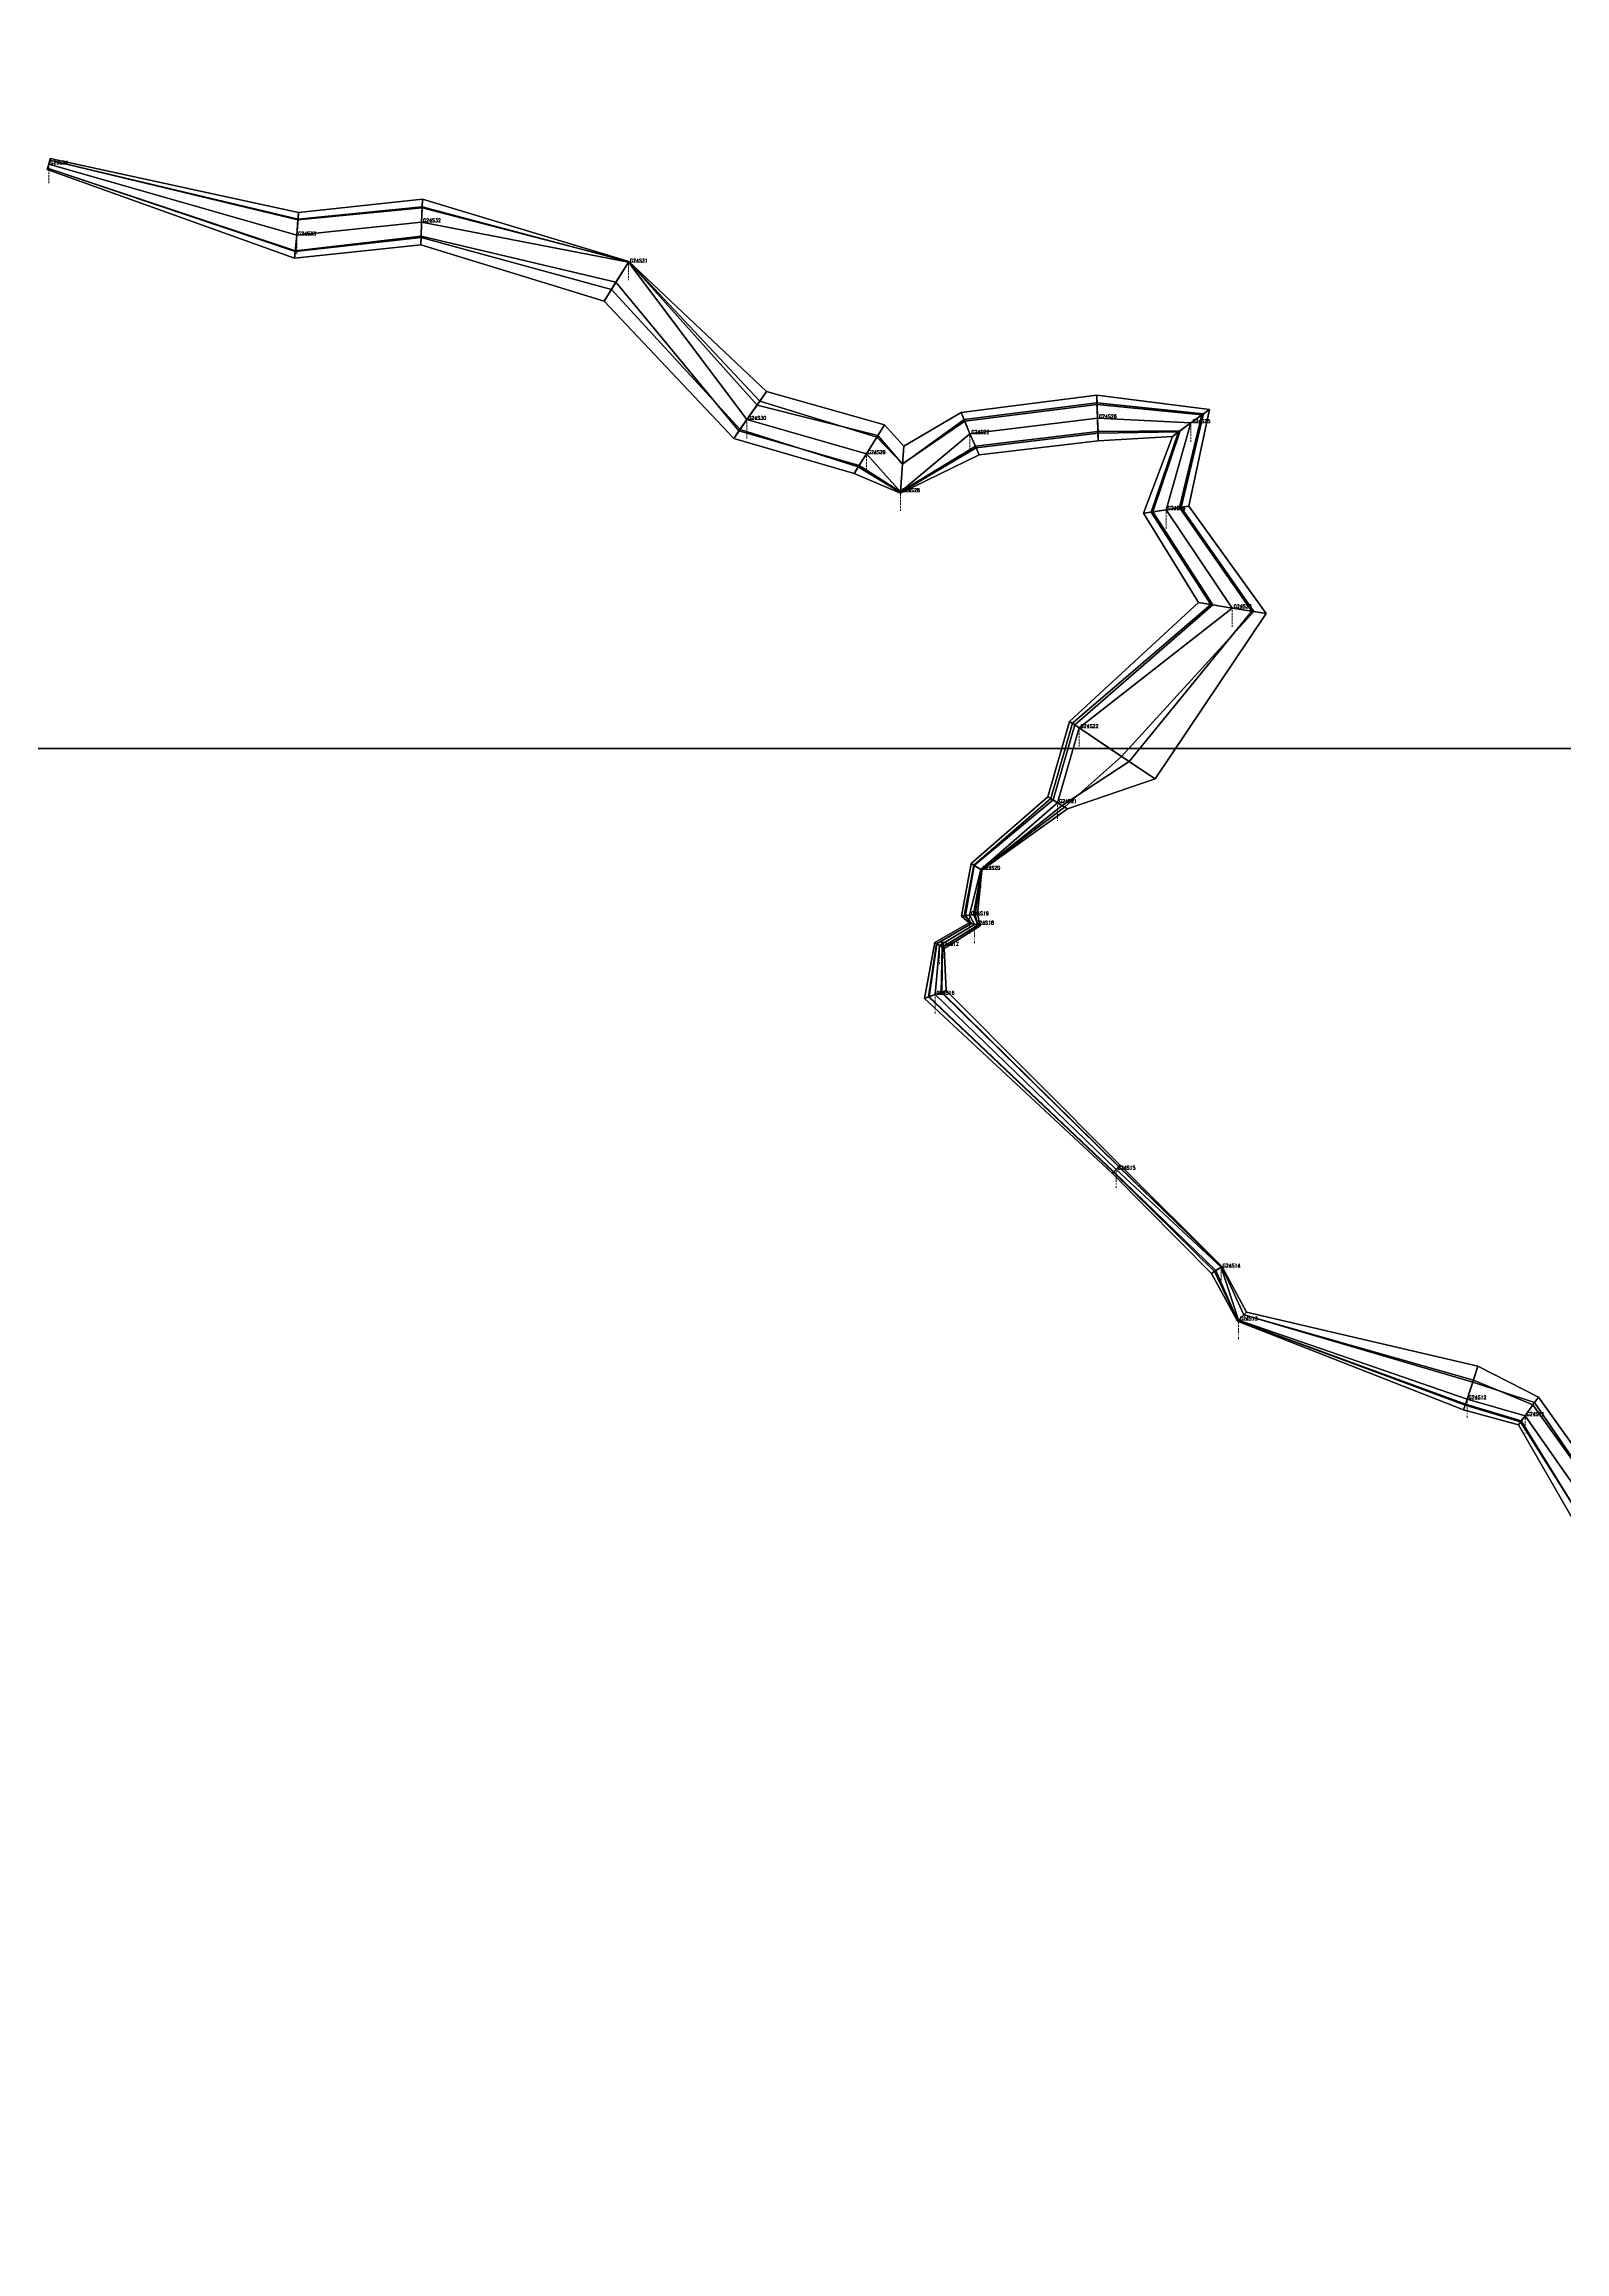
# Model space of a CAD drawing. Extents: x 34233638 to 35010029, y 7400000 to 8016345.
# Drawn here: x 34662695 to 34675981, y 7536872 to 7556151 of the extents above; entities that cross this region are included whole.
import ezdxf

# ---------------------------------------------------------------- set-up
doc = ezdxf.new("R2010")
doc.units = 0
doc.header["$LTSCALE"] = 6
doc.header["$MEASUREMENT"] = 0
doc.layers.get('0').update_dxf_attribs({"linetype": 'CONTINUOUS'})
for name, color, linetype in [('T-3DF1', 245, 'CONTINUOUS'), ('T-3DF2', 243, 'CONTINUOUS'), ('T-3DF3', 241, 'CONTINUOUS'), ('T-3DF4', 243, 'CONTINUOUS'), ('T-3DF5', 245, 'CONTINUOUS'), ('T-3DF6', 247, 'CONTINUOUS'), ('T-3DF7', 249, 'CONTINUOUS'), ('T-3DF8', 247, 'CONTINUOUS'), ('V-FIL', 41, 'CONTINUOUS'), ('V-PROFIL-C', 65, 'CONTINUOUS'), ('V-PROFIL-P', 65, 'CONTINUOUS'), ('V-STATION', 7, 'CONTINUOUS'), ('V-STATION-C1', 7, 'CONTINUOUS'), ('V-STATION-C2', 7, 'CONTINUOUS'), ('X-BOITE-PL', 248, 'CONTINUOUS'), ('X-CONTOUR', 7, 'CONTINUOUS'), ('X-CUBE', 188, 'CONTINUOUS')]:
    doc.layers.add(name, color=color, linetype=linetype)
doc.styles.add('SIMPLEX', font='simplex')

# ---------------------------------------------------------------- blocks, each defined once
blk = doc.blocks.new('CUBEX')
at = {"layer": 'X-CUBE'}
for points in [[(0, 0, 50000), (50000, 0, 50000), (50000, 50000, 50000), (0, 50000, 50000)], [(0, 0, 0), (50000, 0, 0), (50000, 50000, 0), (0, 50000, 0)]]:
    blk.add_polyline3d(points, close=True, dxfattribs=at)
for points in [[(0, 50000, 0), (0, 50000, 50000), (50000, 50000, 50000), (50000, 50000, 0)], [(0, 0, 0), (0, 0, 50000), (50000, 0, 50000), (50000, 0, 0)]]:
    blk.add_polyline3d(points, dxfattribs=at)
blk = doc.blocks.new('CUBE1')
at = {"layer": 'X-CUBE'}
for p in [(150000, 150000, -50000), (150000, 150000, -100000), (150000, 100000, -50000), (150000, 100000, -100000)]:
    blk.add_blockref('CUBEX', p, dxfattribs=at)
blk = doc.blocks.new('BOITE1')
at = {"layer": 'X-BOITE-PL'}
blk.add_polyline3d([(0, 150000, -100000), (500000, 150000, -100000)], dxfattribs=at)

msp = doc.modelspace()

# ---------------------------------------------------------------- linework, layer by layer
at = {"layer": 'T-3DF1'}
for points in [[(34664884, 7554283, -51188), (34664890, 7554346, -50921), (34662726, 7555069, -51430), (34662722, 7555055, -51465)], [(34665986, 7554397, -51092), (34665989, 7554473, -50660), (34664890, 7554346, -50921), (34664884, 7554283, -51188)], [(34667588, 7553906, -50866), (34667691, 7554072, -50863), (34665989, 7554473, -50660), (34665986, 7554397, -51092)], [(34668720, 7552708, -50926), (34668765, 7552773, -50441), (34667691, 7554072, -50863), (34667588, 7553906, -50866)], [(34669773, 7552403, -50754), (34669816, 7552472, -49913), (34668765, 7552773, -50441), (34668720, 7552708, -50926)], [(34672553, 7552726, -50659), (34672619, 7552774, -49817), (34671902, 7552768, -49760), (34671905, 7552686, -50602)], [(34672300, 7552054, -51027), (34672381, 7552067, -50185), (34672619, 7552774, -49817), (34672553, 7552726, -50659)], [(34670863, 7552565, -50363), (34670831, 7552641, -49522), (34670178, 7552241, -49944), (34670177, 7552231, -50699)], [(34671905, 7552686, -50602), (34671902, 7552768, -49760), (34670831, 7552641, -49522), (34670863, 7552565, -50363)], [(34670177, 7552231, -50699), (34670178, 7552241, -49944), (34669816, 7552472, -49913), (34669773, 7552403, -50754)], [(34672780, 7551274, -50769), (34672907, 7551254, -49885), (34672381, 7552067, -50185), (34672300, 7552054, -51027)], [(34671655, 7550237, -50887), (34671699, 7550208, -49989), (34672907, 7551254, -49885), (34672780, 7551274, -50769)], [(34671465, 7549579, -50598), (34671510, 7549551, -49700), (34671699, 7550208, -49989), (34671655, 7550237, -50887)], [(34670794, 7548995, -50344), (34670821, 7548979, -50210), (34671510, 7549551, -49700), (34671465, 7549579, -50598)], [(34670711, 7548537, -50620), (34670745, 7548541, -49586), (34670821, 7548979, -50210), (34670794, 7548995, -50344)], [(34670777, 7548477, -50850), (34670796, 7548472, -49976), (34670745, 7548541, -49586), (34670711, 7548537, -50620)], [(34670476, 7548306, -50953), (34670495, 7548294, -50179), (34670796, 7548472, -49976), (34670777, 7548477, -50850)], [(34670387, 7547818, -50923), (34670428, 7547833, -50125), (34670495, 7548294, -50179), (34670476, 7548306, -50953)], [(34672028, 7546289, -51000), (34672041, 7546303, -50125), (34670428, 7547833, -50125), (34670387, 7547818, -50923)], [(34672894, 7545417, -50846), (34672933, 7545441, -50840), (34672041, 7546303, -50125), (34672028, 7546289, -51000)], [(34673122, 7545000, -50872), (34673125, 7545003, -50842), (34672933, 7545441, -50840), (34672894, 7545417, -50846)], [(34675097, 7544224, -50612), (34675114, 7544274, -49713), (34673125, 7545003, -50842), (34673122, 7545000, -50872)], [(34675575, 7544093, -50230), (34675601, 7544129, -49432), (34675114, 7544274, -49713), (34675097, 7544224, -50612)], [(34676172, 7543059, -50421), (34676230, 7543107, -49988), (34675601, 7544129, -49432), (34675575, 7544093, -50230)]]:
    msp.add_3dface(points, dxfattribs=at)
at = {"layer": 'T-3DF2'}
for points in [[(34664890, 7554346, -50921), (34664902, 7554482, -50788), (34662736, 7555103, -51415), (34662726, 7555069, -51430)], [(34665989, 7554473, -50660), (34665993, 7554597, -50392), (34664902, 7554482, -50788), (34664890, 7554346, -50921)], [(34667691, 7554072, -50863), (34667800, 7554246, -50856), (34665993, 7554597, -50392), (34665989, 7554473, -50660)], [(34668765, 7552773, -50441), (34668835, 7552872, -50126), (34667800, 7554246, -50856), (34667691, 7554072, -50863)], [(34669816, 7552472, -49913), (34669879, 7552573, -49254), (34668835, 7552872, -50126), (34668765, 7552773, -50441)], [(34671902, 7552768, -49760), (34671898, 7552886, -49102), (34670784, 7552749, -48863), (34670831, 7552641, -49522)], [(34672619, 7552774, -49817), (34672715, 7552843, -49159), (34671898, 7552886, -49102), (34671902, 7552768, -49760)], [(34672381, 7552067, -50185), (34672498, 7552085, -49527), (34672715, 7552843, -49159), (34672619, 7552774, -49817)], [(34670831, 7552641, -49522), (34670784, 7552749, -48863), (34670178, 7552241, -49199), (34670178, 7552241, -49944)], [(34670178, 7552241, -49944), (34670178, 7552241, -49199), (34669879, 7552573, -49254), (34669816, 7552472, -49913)], [(34672907, 7551254, -49885), (34673076, 7551227, -49269), (34672498, 7552085, -49527), (34672381, 7552067, -50185)], [(34671699, 7550208, -49989), (34671738, 7550181, -49187), (34673076, 7551227, -49269), (34672907, 7551254, -49885)], [(34671510, 7549551, -49700), (34671550, 7549526, -48898), (34671738, 7550181, -49187), (34671699, 7550208, -49989)], [(34670821, 7548979, -50210), (34670880, 7548944, -50144), (34671550, 7549526, -48898), (34671510, 7549551, -49700)], [(34670745, 7548541, -49586), (34670780, 7548546, -48620), (34670880, 7548944, -50144), (34670821, 7548979, -50210)], [(34670796, 7548472, -49976), (34670825, 7548464, -49150), (34670780, 7548546, -48620), (34670745, 7548541, -49586)], [(34670495, 7548294, -50179), (34670518, 7548280, -49453), (34670825, 7548464, -49150), (34670796, 7548472, -49976)], [(34670428, 7547833, -50125), (34670481, 7547852, -49423), (34670518, 7548280, -49453), (34670495, 7548294, -50179)], [(34672041, 7546303, -50125), (34672062, 7546325, -49300), (34670481, 7547852, -49423), (34670428, 7547833, -50125)], [(34672933, 7545441, -50840), (34672979, 7545470, -50836), (34672062, 7546325, -49300), (34672041, 7546303, -50125)], [(34673125, 7545003, -50842), (34673129, 7545008, -50822), (34672979, 7545470, -50836), (34672933, 7545441, -50840)], [(34675114, 7544274, -49713), (34675128, 7544319, -48912), (34673129, 7545008, -50822), (34673125, 7545003, -50842)], [(34675601, 7544129, -49432), (34675634, 7544174, -48730), (34675128, 7544319, -48912), (34675114, 7544274, -49713)], [(34676230, 7543107, -49988), (34676325, 7543187, -49721), (34675634, 7544174, -48730), (34675601, 7544129, -49432)]]:
    msp.add_3dface(points, dxfattribs=at)
at = {"layer": 'T-3DF3'}
for points in [[(34664902, 7554482, -50788), (34664913, 7554618, -50921), (34662745, 7555137, -51430), (34662736, 7555103, -51415)], [(34665993, 7554597, -50392), (34665998, 7554721, -50660), (34664913, 7554618, -50921), (34664902, 7554482, -50788)], [(34667800, 7554246, -50856), (34667803, 7554252, -50859), (34665998, 7554721, -50660), (34665993, 7554597, -50392)], [(34668835, 7552872, -50126), (34668948, 7553033, -50413), (34667803, 7554252, -50859), (34667800, 7554246, -50856)], [(34669879, 7552573, -49254), (34669970, 7552718, -49871), (34668948, 7553033, -50413), (34668835, 7552872, -50126)], [(34671898, 7552886, -49102), (34671894, 7553004, -49760), (34670738, 7552858, -49522), (34670784, 7552749, -48863)], [(34672715, 7552843, -49159), (34672811, 7552913, -49817), (34671894, 7553004, -49760), (34671898, 7552886, -49102)], [(34670784, 7552749, -48863), (34670738, 7552858, -49522), (34670195, 7552486, -49782), (34670178, 7552241, -49199)], [(34672498, 7552085, -49527), (34672614, 7552104, -50185), (34672811, 7552913, -49817), (34672715, 7552843, -49159)], [(34670178, 7552241, -49199), (34670195, 7552486, -49782), (34669970, 7552718, -49871), (34669879, 7552573, -49254)], [(34673076, 7551227, -49269), (34673246, 7551200, -49885), (34672614, 7552104, -50185), (34672498, 7552085, -49527)], [(34671738, 7550181, -49187), (34672176, 7549886, -49755), (34673246, 7551200, -49885), (34673076, 7551227, -49269)], [(34671550, 7549526, -48898), (34671590, 7549501, -49700), (34672176, 7549886, -49755), (34671738, 7550181, -49187)], [(34670880, 7548944, -50144), (34670884, 7548941, -50239), (34671590, 7549501, -49700), (34671550, 7549526, -48898)], [(34670780, 7548546, -48620), (34670816, 7548550, -49586), (34670884, 7548941, -50239), (34670880, 7548944, -50144)], [(34670825, 7548464, -49150), (34670855, 7548456, -49976), (34670816, 7548550, -49586), (34670780, 7548546, -48620)], [(34670518, 7548280, -49453), (34670541, 7548265, -50179), (34670855, 7548456, -49976), (34670825, 7548464, -49150)], [(34670481, 7547852, -49423), (34670533, 7547871, -50125), (34670541, 7548265, -50179), (34670518, 7548280, -49453)], [(34672062, 7546325, -49300), (34672084, 7546347, -50125), (34670533, 7547871, -50125), (34670481, 7547852, -49423)], [(34672979, 7545470, -50836), (34672985, 7545474, -50839), (34672084, 7546347, -50125), (34672062, 7546325, -49300)], [(34673129, 7545008, -50822), (34673177, 7545055, -50837), (34672985, 7545474, -50839), (34672979, 7545470, -50836)], [(34675128, 7544319, -48912), (34675182, 7544484, -49627), (34673177, 7545055, -50837), (34673129, 7545008, -50822)], [(34675634, 7544174, -48730), (34675703, 7544270, -49388), (34675182, 7544484, -49627), (34675128, 7544319, -48912)], [(34676325, 7543187, -49721), (34676420, 7543267, -49988), (34675703, 7544270, -49388), (34675634, 7544174, -48730)]]:
    msp.add_3dface(points, dxfattribs=at)
at = {"layer": 'T-3DF4'}
for points in [[(34664913, 7554618, -50921), (34664919, 7554681, -51188), (34662749, 7555151, -51465), (34662745, 7555137, -51430)], [(34665998, 7554721, -50660), (34666000, 7554797, -51092), (34664919, 7554681, -51188), (34664913, 7554618, -50921)], [(34667803, 7554252, -50859), (34667805, 7554254, -50866), (34666000, 7554797, -51092), (34665998, 7554721, -50660)], [(34668948, 7553033, -50413), (34669007, 7553118, -50926), (34667805, 7554254, -50866), (34667803, 7554252, -50859)], [(34669970, 7552718, -49871), (34670038, 7552827, -50754), (34669007, 7553118, -50926), (34668948, 7553033, -50413)], [(34671894, 7553004, -49760), (34671891, 7553086, -50602), (34670706, 7552934, -50363), (34670738, 7552858, -49522)], [(34672811, 7552913, -49817), (34672877, 7552961, -50659), (34671891, 7553086, -50602), (34671894, 7553004, -49760)], [(34670195, 7552486, -49782), (34670206, 7552640, -50699), (34670038, 7552827, -50754), (34669970, 7552718, -49871)], [(34670738, 7552858, -49522), (34670706, 7552934, -50363), (34670206, 7552640, -50699), (34670195, 7552486, -49782)], [(34672614, 7552104, -50185), (34672695, 7552117, -51027), (34672877, 7552961, -50659), (34672811, 7552913, -49817)], [(34673246, 7551200, -49885), (34673373, 7551180, -50769), (34672695, 7552117, -51027), (34672614, 7552104, -50185)], [(34672176, 7549886, -49755), (34672401, 7549734, -50887), (34673373, 7551180, -50769), (34673246, 7551200, -49885)], [(34671590, 7549501, -49700), (34671635, 7549473, -50598), (34672401, 7549734, -50887), (34672176, 7549886, -49755)], [(34670884, 7548941, -50239), (34670888, 7548939, -50344), (34671635, 7549473, -50598), (34671590, 7549501, -49700)], [(34670816, 7548550, -49586), (34670850, 7548554, -50620), (34670888, 7548939, -50344), (34670884, 7548941, -50239)], [(34670855, 7548456, -49976), (34670874, 7548451, -50850), (34670850, 7548554, -50620), (34670816, 7548550, -49586)], [(34670541, 7548265, -50179), (34670560, 7548253, -50953), (34670874, 7548451, -50850), (34670855, 7548456, -49976)], [(34670533, 7547871, -50125), (34670575, 7547886, -50923), (34670560, 7548253, -50953), (34670541, 7548265, -50179)], [(34672084, 7546347, -50125), (34672097, 7546361, -51000), (34670575, 7547886, -50923), (34670533, 7547871, -50125)], [(34672985, 7545474, -50839), (34672988, 7545475, -50846), (34672097, 7546361, -51000), (34672084, 7546347, -50125)], [(34673177, 7545055, -50837), (34673200, 7545078, -50872), (34672988, 7545475, -50846), (34672985, 7545474, -50839)], [(34675182, 7544484, -49627), (34675221, 7544605, -50612), (34673200, 7545078, -50872), (34673177, 7545055, -50837)], [(34675703, 7544270, -49388), (34675751, 7544336, -50230), (34675221, 7544605, -50612), (34675182, 7544484, -49627)], [(34676420, 7543267, -49988), (34676478, 7543316, -50421), (34675751, 7544336, -50230), (34675703, 7544270, -49388)]]:
    msp.add_3dface(points, dxfattribs=at)
at = {"layer": 'T-3DF5'}
for points in [[(34664919, 7554681, -51188), (34664914, 7554623, -51330), (34662745, 7555137, -51500), (34662749, 7555151, -51465)], [(34666000, 7554797, -51092), (34665998, 7554730, -51160), (34664914, 7554623, -51330), (34664919, 7554681, -51188)], [(34667805, 7554254, -50866), (34667803, 7554250, -51021), (34665998, 7554730, -51160), (34666000, 7554797, -51092)], [(34669007, 7553118, -50926), (34668924, 7552999, -50932), (34667803, 7554250, -51021), (34667805, 7554254, -50866)], [(34670038, 7552827, -50754), (34669980, 7552734, -50816), (34668924, 7552999, -50932), (34669007, 7553118, -50926)], [(34671891, 7553086, -50602), (34671893, 7553020, -50670), (34670732, 7552872, -50432), (34670706, 7552934, -50363)], [(34672877, 7552961, -50659), (34672823, 7552922, -50727), (34671893, 7553020, -50670), (34671891, 7553086, -50602)], [(34670206, 7552640, -50699), (34670195, 7552483, -50760), (34669980, 7552734, -50816), (34670038, 7552827, -50754)], [(34670706, 7552934, -50363), (34670732, 7552872, -50432), (34670195, 7552483, -50760), (34670206, 7552640, -50699)], [(34672695, 7552117, -51027), (34672630, 7552106, -51095), (34672823, 7552922, -50727), (34672877, 7552961, -50659)], [(34673373, 7551180, -50769), (34673264, 7551197, -50830), (34672630, 7552106, -51095), (34672695, 7552117, -51027)], [(34672401, 7549734, -50887), (34672108, 7549931, -50942), (34673264, 7551197, -50830), (34673373, 7551180, -50769)], [(34671635, 7549473, -50598), (34671610, 7549489, -50669), (34672108, 7549931, -50942), (34672401, 7549734, -50887)], [(34670888, 7548939, -50344), (34670885, 7548941, -50398), (34671610, 7549489, -50669), (34671635, 7549473, -50598)], [(34670850, 7548554, -50620), (34670829, 7548551, -50690), (34670885, 7548941, -50398), (34670888, 7548939, -50344)], [(34670874, 7548451, -50850), (34670854, 7548457, -50856), (34670829, 7548551, -50690), (34670850, 7548554, -50620)], [(34670560, 7548253, -50953), (34670543, 7548264, -50959), (34670854, 7548457, -50856), (34670874, 7548451, -50850)], [(34670575, 7547886, -50923), (34670539, 7547873, -51113), (34670543, 7548264, -50959), (34670560, 7548253, -50953)], [(34672097, 7546361, -51000), (34672086, 7546349, -51067), (34670539, 7547873, -51113), (34670575, 7547886, -50923)], [(34672988, 7545475, -50846), (34672984, 7545473, -50901), (34672086, 7546349, -51067), (34672097, 7546361, -51000)], [(34673200, 7545078, -50872), (34673177, 7545055, -50906), (34672984, 7545473, -50901), (34672988, 7545475, -50846)], [(34675221, 7544605, -50612), (34675176, 7544467, -50617), (34673177, 7545055, -50906), (34673200, 7545078, -50872)], [(34675751, 7544336, -50230), (34675717, 7544289, -50371), (34675176, 7544467, -50617), (34675221, 7544605, -50612)], [(34676478, 7543316, -50421), (34676418, 7543265, -50906), (34675717, 7544289, -50371), (34675751, 7544336, -50230)]]:
    msp.add_3dface(points, dxfattribs=at)
at = {"layer": 'T-3DF6'}
for points in [[(34664914, 7554623, -51330), (34664902, 7554482, -51388), (34662736, 7555103, -51515), (34662745, 7555137, -51500)], [(34665998, 7554730, -51160), (34665993, 7554597, -51192), (34664902, 7554482, -51388), (34664914, 7554623, -51330)], [(34667803, 7554250, -51021), (34667800, 7554246, -51166), (34665993, 7554597, -51192), (34665998, 7554730, -51160)], [(34668924, 7552999, -50932), (34668835, 7552872, -50936), (34667800, 7554246, -51166), (34667803, 7554250, -51021)], [(34669980, 7552734, -50816), (34669879, 7552573, -50854), (34668835, 7552872, -50936), (34668924, 7552999, -50932)], [(34671893, 7553020, -50670), (34671898, 7552886, -50702), (34670784, 7552749, -50463), (34670732, 7552872, -50432)], [(34672823, 7552922, -50727), (34672715, 7552843, -50759), (34671898, 7552886, -50702), (34671893, 7553020, -50670)], [(34670732, 7552872, -50432), (34670784, 7552749, -50463), (34670178, 7552241, -50799), (34670195, 7552483, -50760)], [(34672630, 7552106, -51095), (34672498, 7552085, -51127), (34672715, 7552843, -50759), (34672823, 7552922, -50727)], [(34670195, 7552483, -50760), (34670178, 7552241, -50799), (34669879, 7552573, -50854), (34669980, 7552734, -50816)], [(34673264, 7551197, -50830), (34673076, 7551227, -50869), (34672498, 7552085, -51127), (34672630, 7552106, -51095)], [(34672108, 7549931, -50942), (34671738, 7550181, -50987), (34673076, 7551227, -50869), (34673264, 7551197, -50830)], [(34671610, 7549489, -50669), (34671550, 7549526, -50698), (34671738, 7550181, -50987), (34672108, 7549931, -50942)], [(34670885, 7548941, -50398), (34670880, 7548944, -50444), (34671550, 7549526, -50698), (34671610, 7549489, -50669)], [(34670829, 7548551, -50690), (34670780, 7548546, -50720), (34670880, 7548944, -50444), (34670885, 7548941, -50398)], [(34670854, 7548457, -50856), (34670825, 7548464, -50860), (34670780, 7548546, -50720), (34670829, 7548551, -50690)], [(34670543, 7548264, -50959), (34670518, 7548280, -50963), (34670825, 7548464, -50860), (34670854, 7548457, -50856)], [(34670539, 7547873, -51113), (34670481, 7547852, -51223), (34670518, 7548280, -50963), (34670543, 7548264, -50959)], [(34672086, 7546349, -51067), (34672062, 7546325, -51100), (34670481, 7547852, -51223), (34670539, 7547873, -51113)], [(34672984, 7545473, -50901), (34672979, 7545470, -50946), (34672062, 7546325, -51100), (34672086, 7546349, -51067)], [(34673177, 7545055, -50906), (34673129, 7545008, -50922), (34672979, 7545470, -50946), (34672984, 7545473, -50901)], [(34675176, 7544467, -50617), (34675128, 7544319, -50622), (34673129, 7545008, -50922), (34673177, 7545055, -50906)], [(34675717, 7544289, -50371), (34675634, 7544174, -50430), (34675128, 7544319, -50622), (34675176, 7544467, -50617)], [(34676418, 7543265, -50906), (34676325, 7543187, -51221), (34675634, 7544174, -50430), (34675717, 7544289, -50371)]]:
    msp.add_3dface(points, dxfattribs=at)
at = {"layer": 'T-3DF7'}
for points in [[(34664902, 7554482, -51388), (34664889, 7554341, -51330), (34662726, 7555069, -51500), (34662736, 7555103, -51515)], [(34665993, 7554597, -51192), (34665989, 7554463, -51160), (34664889, 7554341, -51330), (34664902, 7554482, -51388)], [(34667800, 7554246, -51166), (34667652, 7554009, -51077), (34665989, 7554463, -51160), (34665993, 7554597, -51192)], [(34668835, 7552872, -50936), (34668775, 7552786, -50932), (34667652, 7554009, -51077), (34667800, 7554246, -51166)], [(34669879, 7552573, -50854), (34669808, 7552459, -50822), (34668775, 7552786, -50932), (34668835, 7552872, -50936)], [(34671898, 7552886, -50702), (34671903, 7552753, -50670), (34670837, 7552626, -50432), (34670784, 7552749, -50463)], [(34672715, 7552843, -50759), (34672607, 7552765, -50727), (34671903, 7552753, -50670), (34671898, 7552886, -50702)], [(34672498, 7552085, -51127), (34672366, 7552065, -51095), (34672607, 7552765, -50727), (34672715, 7552843, -50759)], [(34670784, 7552749, -50463), (34670837, 7552626, -50432), (34670178, 7552235, -50754), (34670178, 7552241, -50799)], [(34670178, 7552241, -50799), (34670178, 7552235, -50754), (34669808, 7552459, -50822), (34669879, 7552573, -50854)], [(34673076, 7551227, -50869), (34672889, 7551257, -50830), (34672366, 7552065, -51095), (34672498, 7552085, -51127)], [(34671738, 7550181, -50987), (34671679, 7550221, -50958), (34672889, 7551257, -50830), (34673076, 7551227, -50869)], [(34671550, 7549526, -50698), (34671490, 7549564, -50669), (34671679, 7550221, -50958), (34671738, 7550181, -50987)], [(34670880, 7548944, -50444), (34670819, 7548980, -50414), (34671490, 7549564, -50669), (34671550, 7549526, -50698)], [(34670780, 7548546, -50720), (34670732, 7548540, -50690), (34670819, 7548980, -50414), (34670880, 7548944, -50444)], [(34670825, 7548464, -50860), (34670797, 7548472, -50856), (34670732, 7548540, -50690), (34670780, 7548546, -50720)], [(34670518, 7548280, -50963), (34670493, 7548295, -50959), (34670797, 7548472, -50856), (34670825, 7548464, -50860)], [(34670481, 7547852, -51223), (34670423, 7547831, -51113), (34670493, 7548295, -50959), (34670518, 7548280, -50963)], [(34672062, 7546325, -51100), (34672039, 7546300, -51067), (34670423, 7547831, -51113), (34670481, 7547852, -51223)], [(34672979, 7545470, -50946), (34672919, 7545433, -50917), (34672039, 7546300, -51067), (34672062, 7546325, -51100)], [(34673129, 7545008, -50922), (34673125, 7545003, -50901), (34672919, 7545433, -50917), (34672979, 7545470, -50946)], [(34675128, 7544319, -50622), (34675111, 7544267, -50618), (34673125, 7545003, -50901), (34673129, 7545008, -50922)], [(34675634, 7544174, -50430), (34675594, 7544119, -50364), (34675111, 7544267, -50618), (34675128, 7544319, -50622)], [(34676325, 7543187, -51221), (34676232, 7543109, -50906), (34675594, 7544119, -50364), (34675634, 7544174, -50430)]]:
    msp.add_3dface(points, dxfattribs=at)
at = {"layer": 'T-3DF8'}
for points in [[(34664889, 7554341, -51330), (34664884, 7554283, -51188), (34662722, 7555055, -51465), (34662726, 7555069, -51500)], [(34665989, 7554463, -51160), (34665986, 7554397, -51092), (34664884, 7554283, -51188), (34664889, 7554341, -51330)], [(34667652, 7554009, -51077), (34667588, 7553906, -50866), (34665986, 7554397, -51092), (34665989, 7554463, -51160)], [(34668775, 7552786, -50932), (34668720, 7552708, -50926), (34667588, 7553906, -50866), (34667652, 7554009, -51077)], [(34669808, 7552459, -50822), (34669773, 7552403, -50754), (34668720, 7552708, -50926), (34668775, 7552786, -50932)], [(34670837, 7552626, -50432), (34670863, 7552565, -50363), (34670177, 7552231, -50699), (34670178, 7552235, -50754)], [(34671903, 7552753, -50670), (34671905, 7552686, -50602), (34670863, 7552565, -50363), (34670837, 7552626, -50432)], [(34672607, 7552765, -50727), (34672553, 7552726, -50659), (34671905, 7552686, -50602), (34671903, 7552753, -50670)], [(34672366, 7552065, -51095), (34672300, 7552054, -51027), (34672553, 7552726, -50659), (34672607, 7552765, -50727)], [(34670178, 7552235, -50754), (34670177, 7552231, -50699), (34669773, 7552403, -50754), (34669808, 7552459, -50822)], [(34672889, 7551257, -50830), (34672780, 7551274, -50769), (34672300, 7552054, -51027), (34672366, 7552065, -51095)], [(34671679, 7550221, -50958), (34671655, 7550237, -50887), (34672780, 7551274, -50769), (34672889, 7551257, -50830)], [(34671490, 7549564, -50669), (34671465, 7549579, -50598), (34671655, 7550237, -50887), (34671679, 7550221, -50958)], [(34670819, 7548980, -50414), (34670794, 7548995, -50344), (34671465, 7549579, -50598), (34671490, 7549564, -50669)], [(34670732, 7548540, -50690), (34670711, 7548537, -50620), (34670794, 7548995, -50344), (34670819, 7548980, -50414)], [(34670797, 7548472, -50856), (34670777, 7548477, -50850), (34670711, 7548537, -50620), (34670732, 7548540, -50690)], [(34670493, 7548295, -50959), (34670476, 7548306, -50953), (34670777, 7548477, -50850), (34670797, 7548472, -50856)], [(34670423, 7547831, -51113), (34670387, 7547818, -50923), (34670476, 7548306, -50953), (34670493, 7548295, -50959)], [(34672039, 7546300, -51067), (34672028, 7546289, -51000), (34670387, 7547818, -50923), (34670423, 7547831, -51113)], [(34672919, 7545433, -50917), (34672894, 7545417, -50846), (34672028, 7546289, -51000), (34672039, 7546300, -51067)], [(34673125, 7545003, -50901), (34673122, 7545000, -50872), (34672894, 7545417, -50846), (34672919, 7545433, -50917)], [(34675111, 7544267, -50618), (34675097, 7544224, -50612), (34673122, 7545000, -50872), (34673125, 7545003, -50901)], [(34675594, 7544119, -50364), (34675575, 7544093, -50230), (34675097, 7544224, -50612), (34675111, 7544267, -50618)], [(34676232, 7543109, -50906), (34676172, 7543059, -50421), (34675575, 7544093, -50230), (34675594, 7544119, -50364)]]:
    msp.add_3dface(points, dxfattribs=at)
at = {"layer": 'V-FIL'}
for points in [[(34664902, 7554482, -51188), (34662736, 7555103, -51465)], [(34665993, 7554597, -51092), (34664902, 7554482, -51188)], [(34667800, 7554246, -50866), (34665993, 7554597, -51092)], [(34668835, 7552872, -50926), (34667800, 7554246, -50866)], [(34669879, 7552573, -50754), (34668835, 7552872, -50926)], [(34671898, 7552886, -50602), (34670784, 7552749, -50363)], [(34672715, 7552843, -50659), (34671898, 7552886, -50602)], [(34672498, 7552085, -51027), (34672715, 7552843, -50659)], [(34670784, 7552749, -50363), (34670178, 7552241, -50699)], [(34670178, 7552241, -50699), (34669879, 7552573, -50754)], [(34673076, 7551227, -50769), (34672498, 7552085, -51027)], [(34671738, 7550181, -50887), (34673076, 7551227, -50769)], [(34671550, 7549526, -50598), (34671738, 7550181, -50887)], [(34670880, 7548944, -50344), (34671550, 7549526, -50598)], [(34670780, 7548546, -50620), (34670880, 7548944, -50344)], [(34670825, 7548464, -50850), (34670780, 7548546, -50620)], [(34670518, 7548280, -50953), (34670825, 7548464, -50850)], [(34670481, 7547852, -50923), (34670518, 7548280, -50953)], [(34672062, 7546325, -51000), (34670481, 7547852, -50923)], [(34672979, 7545470, -50846), (34672062, 7546325, -51000)], [(34673129, 7545008, -50872), (34672979, 7545470, -50846)], [(34675128, 7544319, -50612), (34673129, 7545008, -50872)], [(34675634, 7544174, -50230), (34675128, 7544319, -50612)], [(34676325, 7543187, -50421), (34675634, 7544174, -50230)]]:
    msp.add_polyline3d(points, dxfattribs=at)
at = {"layer": 'V-PROFIL-C'}
for points in [[(34662736, 7555103, -51465), (34662736, 7555103, -51415)], [(34662736, 7555103, -51465), (34662736, 7555103, -51515)], [(34665993, 7554597, -51092), (34665993, 7554597, -50392)], [(34665993, 7554597, -51092), (34665993, 7554597, -51192)], [(34664902, 7554482, -51188), (34664902, 7554482, -50788)], [(34664902, 7554482, -51188), (34664902, 7554482, -51388)], [(34667800, 7554246, -50866), (34667800, 7554246, -50856)], [(34667800, 7554246, -50866), (34667800, 7554246, -51166)], [(34668835, 7552872, -50926), (34668835, 7552872, -50126)], [(34668835, 7552872, -50926), (34668835, 7552872, -50936)], [(34671898, 7552886, -50602), (34671898, 7552886, -49102)], [(34671898, 7552886, -50602), (34671898, 7552886, -50702)], [(34672715, 7552843, -50659), (34672715, 7552843, -49159)], [(34672715, 7552843, -50659), (34672715, 7552843, -50759)], [(34670784, 7552749, -50363), (34670784, 7552749, -48863)], [(34670784, 7552749, -50363), (34670784, 7552749, -50463)], [(34669879, 7552573, -50754), (34669879, 7552573, -49254)], [(34669879, 7552573, -50754), (34669879, 7552573, -50854)], [(34670178, 7552241, -50699), (34670178, 7552241, -49199)], [(34670178, 7552241, -50699), (34670178, 7552241, -50799)], [(34672498, 7552085, -51027), (34672498, 7552085, -49527)], [(34672498, 7552085, -51027), (34672498, 7552085, -51127)], [(34673076, 7551227, -50769), (34673076, 7551227, -49269)], [(34673076, 7551227, -50769), (34673076, 7551227, -50869)], [(34671738, 7550181, -50887), (34671738, 7550181, -49187)], [(34671738, 7550181, -50887), (34671738, 7550181, -50987)], [(34671550, 7549526, -50598), (34671550, 7549526, -48898)], [(34671550, 7549526, -50598), (34671550, 7549526, -50698)], [(34670880, 7548944, -50344), (34670880, 7548944, -50144)], [(34670880, 7548944, -50344), (34670880, 7548944, -50444)], [(34670780, 7548546, -50620), (34670780, 7548546, -48620)], [(34670780, 7548546, -50620), (34670780, 7548546, -50720)], [(34670825, 7548464, -50850), (34670825, 7548464, -49150)], [(34670825, 7548464, -50850), (34670825, 7548464, -50860)], [(34670518, 7548280, -50953), (34670518, 7548280, -49453)], [(34670518, 7548280, -50953), (34670518, 7548280, -50963)], [(34670481, 7547852, -50923), (34670481, 7547852, -49423)], [(34670481, 7547852, -50923), (34670481, 7547852, -51223)], [(34672062, 7546325, -51000), (34672062, 7546325, -49300)], [(34672062, 7546325, -51000), (34672062, 7546325, -51100)], [(34672979, 7545470, -50846), (34672979, 7545470, -50836)], [(34672979, 7545470, -50846), (34672979, 7545470, -50946)], [(34673129, 7545008, -50872), (34673129, 7545008, -50822)], [(34673129, 7545008, -50872), (34673129, 7545008, -50922)], [(34675128, 7544319, -50612), (34675128, 7544319, -48912)], [(34675128, 7544319, -50612), (34675128, 7544319, -50622)], [(34675634, 7544174, -50230), (34675634, 7544174, -48730)], [(34675634, 7544174, -50230), (34675634, 7544174, -50430)]]:
    msp.add_polyline3d(points, dxfattribs=at)
at = {"layer": 'V-PROFIL-P'}
for points in [[(34662736, 7555103, -51465), (34662722, 7555055, -51465)], [(34662736, 7555103, -51465), (34662749, 7555151, -51465)], [(34665993, 7554597, -51092), (34666000, 7554797, -51092)], [(34664902, 7554482, -51188), (34664919, 7554681, -51188)], [(34665993, 7554597, -51092), (34665986, 7554397, -51092)], [(34664902, 7554482, -51188), (34664884, 7554283, -51188)], [(34667800, 7554246, -50866), (34667588, 7553906, -50866)], [(34667800, 7554246, -50866), (34667805, 7554254, -50866)], [(34668835, 7552872, -50926), (34669007, 7553118, -50926)], [(34671898, 7552886, -50602), (34671891, 7553086, -50602)], [(34668835, 7552872, -50926), (34668720, 7552708, -50926)], [(34669879, 7552573, -50754), (34670038, 7552827, -50754)], [(34670784, 7552749, -50363), (34670706, 7552934, -50363)], [(34671898, 7552886, -50602), (34671905, 7552686, -50602)], [(34672715, 7552843, -50659), (34672553, 7552726, -50659)], [(34672715, 7552843, -50659), (34672877, 7552961, -50659)], [(34670178, 7552241, -50699), (34670206, 7552640, -50699)], [(34670784, 7552749, -50363), (34670863, 7552565, -50363)], [(34669879, 7552573, -50754), (34669773, 7552403, -50754)], [(34670178, 7552241, -50699), (34670177, 7552231, -50699)], [(34672498, 7552085, -51027), (34672300, 7552054, -51027)], [(34672498, 7552085, -51027), (34672695, 7552117, -51027)], [(34673076, 7551227, -50769), (34672780, 7551274, -50769)], [(34673076, 7551227, -50769), (34673373, 7551180, -50769)], [(34671738, 7550181, -50887), (34671655, 7550237, -50887)], [(34671738, 7550181, -50887), (34672401, 7549734, -50887)], [(34671550, 7549526, -50598), (34671465, 7549579, -50598)], [(34671550, 7549526, -50598), (34671635, 7549473, -50598)], [(34670880, 7548944, -50344), (34670794, 7548995, -50344)], [(34670880, 7548944, -50344), (34670888, 7548939, -50344)], [(34670780, 7548546, -50620), (34670711, 7548537, -50620)], [(34670780, 7548546, -50620), (34670850, 7548554, -50620)], [(34670825, 7548464, -50850), (34670777, 7548477, -50850)], [(34670825, 7548464, -50850), (34670874, 7548451, -50850)], [(34670518, 7548280, -50953), (34670476, 7548306, -50953)], [(34670518, 7548280, -50953), (34670560, 7548253, -50953)], [(34670481, 7547852, -50923), (34670387, 7547818, -50923)], [(34670481, 7547852, -50923), (34670575, 7547886, -50923)], [(34672062, 7546325, -51000), (34672028, 7546289, -51000)], [(34672062, 7546325, -51000), (34672097, 7546361, -51000)], [(34672979, 7545470, -50846), (34672894, 7545417, -50846)], [(34672979, 7545470, -50846), (34672988, 7545475, -50846)], [(34673129, 7545008, -50872), (34673200, 7545078, -50872)], [(34673129, 7545008, -50872), (34673122, 7545000, -50872)], [(34675128, 7544319, -50612), (34675221, 7544605, -50612)], [(34675128, 7544319, -50612), (34675097, 7544224, -50612)], [(34675634, 7544174, -50230), (34675751, 7544336, -50230)], [(34675634, 7544174, -50230), (34675575, 7544093, -50230)]]:
    msp.add_polyline3d(points, dxfattribs=at)
at = {"layer": 'X-CONTOUR'}
for p, q in [((34664919, 7554681, -100000), (34662749, 7555151, -100000)), ((34664884, 7554283, -100000), (34662722, 7555055, -100000)), ((34666000, 7554797, -100000), (34664919, 7554681, -100000)), ((34667805, 7554254, -100000), (34666000, 7554797, -100000)), ((34665986, 7554397, -100000), (34664884, 7554283, -100000)), ((34667588, 7553906, -100000), (34665986, 7554397, -100000)), ((34669007, 7553118, -100000), (34667805, 7554254, -100000)), ((34668720, 7552708, -100000), (34667588, 7553906, -100000)), ((34670038, 7552827, -100000), (34669007, 7553118, -100000)), ((34671891, 7553086, -100000), (34670706, 7552934, -100000)), ((34672877, 7552961, -100000), (34671891, 7553086, -100000)), ((34670206, 7552640, -100000), (34670038, 7552827, -100000)), ((34670706, 7552934, -100000), (34670206, 7552640, -100000)), ((34672695, 7552117, -100000), (34672877, 7552961, -100000)), ((34669773, 7552403, -100000), (34668720, 7552708, -100000)), ((34671905, 7552686, -100000), (34670863, 7552565, -100000)), ((34672553, 7552726, -100000), (34671905, 7552686, -100000)), ((34672300, 7552054, -100000), (34672553, 7552726, -100000)), ((34670177, 7552231, -100000), (34669773, 7552403, -100000)), ((34670863, 7552565, -100000), (34670177, 7552231, -100000)), ((34672780, 7551274, -100000), (34672300, 7552054, -100000)), ((34673373, 7551180, -100000), (34672695, 7552117, -100000)), ((34671655, 7550237, -100000), (34672780, 7551274, -100000)), ((34672401, 7549734, -100000), (34673373, 7551180, -100000)), ((34671465, 7549579, -100000), (34671655, 7550237, -100000)), ((34671635, 7549473, -100000), (34672401, 7549734, -100000)), ((34670794, 7548995, -100000), (34671465, 7549579, -100000)), ((34670888, 7548939, -100000), (34671635, 7549473, -100000)), ((34670711, 7548537, -100000), (34670794, 7548995, -100000)), ((34670850, 7548554, -100000), (34670888, 7548939, -100000)), ((34670777, 7548477, -100000), (34670711, 7548537, -100000)), ((34670874, 7548451, -100000), (34670850, 7548554, -100000)), ((34670476, 7548306, -100000), (34670777, 7548477, -100000)), ((34670560, 7548253, -100000), (34670874, 7548451, -100000)), ((34670387, 7547818, -100000), (34670476, 7548306, -100000)), ((34670575, 7547886, -100000), (34670560, 7548253, -100000)), ((34672028, 7546289, -100000), (34670387, 7547818, -100000)), ((34672097, 7546361, -100000), (34670575, 7547886, -100000)), ((34672894, 7545417, -100000), (34672028, 7546289, -100000)), ((34672988, 7545475, -100000), (34672097, 7546361, -100000)), ((34673200, 7545078, -100000), (34672988, 7545475, -100000)), ((34673122, 7545000, -100000), (34672894, 7545417, -100000)), ((34675221, 7544605, -100000), (34673200, 7545078, -100000)), ((34675097, 7544224, -100000), (34673122, 7545000, -100000)), ((34675751, 7544336, -100000), (34675221, 7544605, -100000)), ((34676478, 7543316, -100000), (34675751, 7544336, -100000)), ((34675575, 7544093, -100000), (34675097, 7544224, -100000)), ((34676172, 7543059, -100000), (34675575, 7544093, -100000))]:
    msp.add_line(p, q, dxfattribs=at)

# ---------------------------------------------------------------- block references
for name in ['CUBE1', 'BOITE1']:
    msp.add_blockref(name, (34500000, 7400000))

# ---------------------------------------------------------------- texts
at = {"layer": 'V-STATION', "style": 'SIMPLEX'}
for s, p in [('.G24S34', (34662736, 7555103, -51465)), ('.G24S33', (34664902, 7554482, -51188)), ('.G24S32', (34665993, 7554597, -51092)), ('.G24S31', (34667800, 7554246, -50866)), ('.G24S30', (34668835, 7552872, -50926)), ('.G24S27', (34670784, 7552749, -50363)), ('.G24S26', (34671898, 7552886, -50602)), ('.G24S25', (34672715, 7552843, -50659)), ('.G24S29', (34669879, 7552573, -50754)), ('.G24S28', (34670178, 7552241, -50699)), ('.G24S24', (34672498, 7552085, -51027)), ('.G24S23', (34673076, 7551227, -50769)), ('.G24S22', (34671738, 7550181, -50887)), ('.G24S21', (34671550, 7549526, -50598)), ('.G24S20', (34670880, 7548944, -50344)), ('.G24S19', (34670780, 7548546, -50620)), ('.G24S18', (34670825, 7548464, -50850)), ('.G24S17', (34670518, 7548280, -50953)), ('.G24S16', (34670481, 7547852, -50923)), ('.G24S15', (34672062, 7546325, -51000)), ('.G24S14', (34672979, 7545470, -50846)), ('.G24S13', (34673129, 7545008, -50872)), ('.G24S12', (34675128, 7544319, -50612)), ('.G24S11', (34675634, 7544174, -50230))]:
    msp.add_text(s, height=30, dxfattribs=at).set_placement(p)
at = {"layer": 'V-STATION-C1', "extrusion": (5.32184e-17, -1, 2.66092e-16), "style": 'SIMPLEX'}
for s, p in [('.G24S34', (34662736, -51465, -7555103)), ('.G24S32', (34665993, -51092, -7554597)), ('.G24S33', (34664902, -51188, -7554482)), ('.G24S31', (34667800, -50866, -7554246)), ('.G24S30', (34668835, -50926, -7552872)), ('.G24S26', (34671898, -50602, -7552886)), ('.G24S25', (34672715, -50659, -7552843)), ('.G24S27', (34670784, -50363, -7552749)), ('.G24S29', (34669879, -50754, -7552573)), ('.G24S28', (34670178, -50699, -7552241)), ('.G24S24', (34672498, -51027, -7552085)), ('.G24S23', (34673076, -50769, -7551227)), ('.G24S22', (34671738, -50887, -7550181)), ('.G24S21', (34671550, -50598, -7549526)), ('.G24S20', (34670880, -50344, -7548944)), ('.G24S19', (34670780, -50620, -7548546)), ('.G24S18', (34670825, -50850, -7548464)), ('.G24S17', (34670518, -50953, -7548280)), ('.G24S16', (34670481, -50923, -7547852)), ('.G24S15', (34672062, -51000, -7546325)), ('.G24S14', (34672979, -50846, -7545470)), ('.G24S13', (34673129, -50872, -7545008)), ('.G24S12', (34675128, -50612, -7544319)), ('.G24S11', (34675634, -50230, -7544174))]:
    msp.add_text(s, height=30, dxfattribs=at).set_placement(p)
at = {"layer": 'V-STATION-C2', "extrusion": (-1, -3.87043e-15, 7.74086e-15), "style": 'SIMPLEX'}
for s, p in [('.G24S34', (-7555103, -51465, -34662736)), ('.G24S32', (-7554597, -51092, -34665993)), ('.G24S33', (-7554482, -51188, -34664902)), ('.G24S31', (-7554246, -50866, -34667800)), ('.G24S30', (-7552872, -50926, -34668835)), ('.G24S26', (-7552886, -50602, -34671898)), ('.G24S25', (-7552843, -50659, -34672715)), ('.G24S27', (-7552749, -50363, -34670784)), ('.G24S29', (-7552573, -50754, -34669879)), ('.G24S28', (-7552241, -50699, -34670178)), ('.G24S24', (-7552085, -51027, -34672498)), ('.G24S23', (-7551227, -50769, -34673076)), ('.G24S22', (-7550181, -50887, -34671738)), ('.G24S21', (-7549526, -50598, -34671550)), ('.G24S20', (-7548944, -50344, -34670880)), ('.G24S19', (-7548546, -50620, -34670780)), ('.G24S18', (-7548464, -50850, -34670825)), ('.G24S17', (-7548280, -50953, -34670518)), ('.G24S16', (-7547852, -50923, -34670481)), ('.G24S15', (-7546325, -51000, -34672062)), ('.G24S14', (-7545470, -50846, -34672979)), ('.G24S13', (-7545008, -50872, -34673129)), ('.G24S12', (-7544319, -50612, -34675128)), ('.G24S11', (-7544174, -50230, -34675634))]:
    msp.add_text(s, height=30, dxfattribs=at).set_placement(p)

doc.saveas('drawing.dxf')
